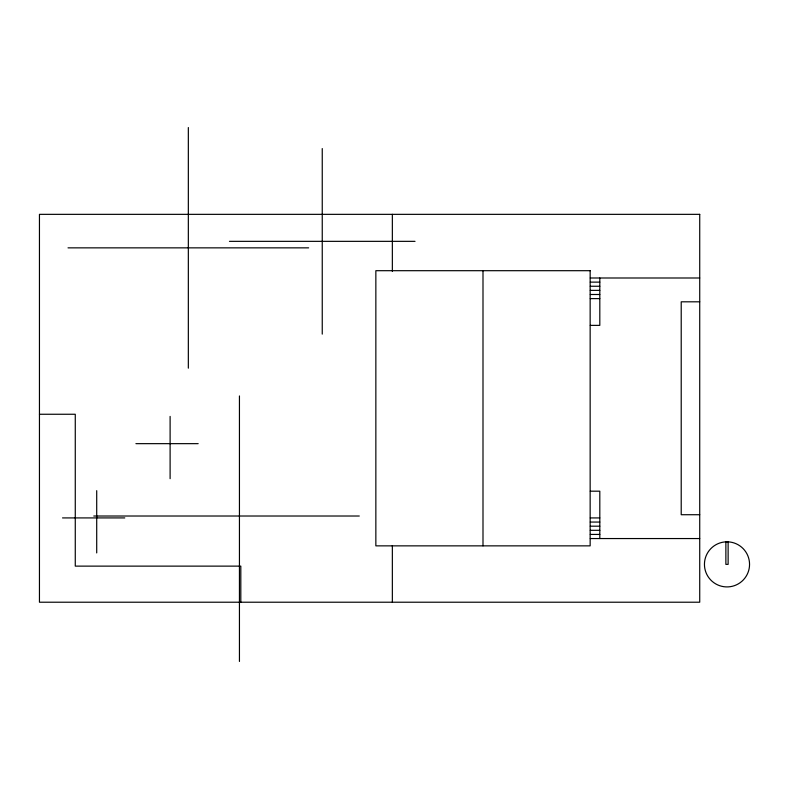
<?xml version="1.0" encoding="UTF-8"?>
<svg xmlns="http://www.w3.org/2000/svg" width="789" height="789" viewBox="0 0 789 789"><rect width="100%" height="100%" fill="white"/><g stroke="black" fill="none" stroke-linecap="round" stroke-linejoin="round"><path stroke-width="1.18" d="M229.461 241.345L415.024 241.345M68.022 247.854L308.647 247.854M590.3 277.994L699.725 277.994M590.3 282.127L599.808 282.127M590.3 286.249L599.808 286.249M590.3 290.372L599.808 290.372M590.3 294.494L599.808 294.494M590.3 298.617L599.808 298.617M699.725 301.812L681.213 301.812L681.213 514.724L699.725 514.724M590.3 325.374L599.808 325.374L599.808 277.994M39.45 414.255L75.271 414.255L75.271 566.127L240.813 566.127L240.813 602.214M135.915 443.655L198.177 443.655M590.3 491.182L599.808 491.182L599.808 538.552M93.773 516.016L359.291 516.016M62.518 517.919L124.78 517.919M590.3 517.929L599.808 517.929M590.3 522.062L599.808 522.062M590.3 526.184L599.808 526.184M590.3 530.307L599.808 530.307M590.3 534.429L599.808 534.429M590.3 538.552L699.725 538.552M728.129 541.895L728.129 564.372L725.87 564.372L725.87 541.895M482.996 270.696L482.996 545.86M392.35 214.342L392.35 271.446M392.35 545.534L392.35 602.214M322.247 148.559L322.247 334.122M239.442 395.94L239.442 661.458M188.334 127.542L188.334 368.167M170.108 416.405L170.108 478.676M96.712 490.669L96.712 552.931M727.004 541.816L724.055 542.013A22.546 22.546 0 0 0 707.98 576.483A22.546 22.546 0 0 0 746.019 576.483A22.546 22.546 0 0 0 729.943 542.013L727.004 541.816M699.725 214.342L39.45 214.342L39.45 602.214L699.725 602.214L699.725 214.342M590.152 270.696L375.85 270.696L375.85 545.86L590.152 545.86L590.152 270.696"/></g></svg>
